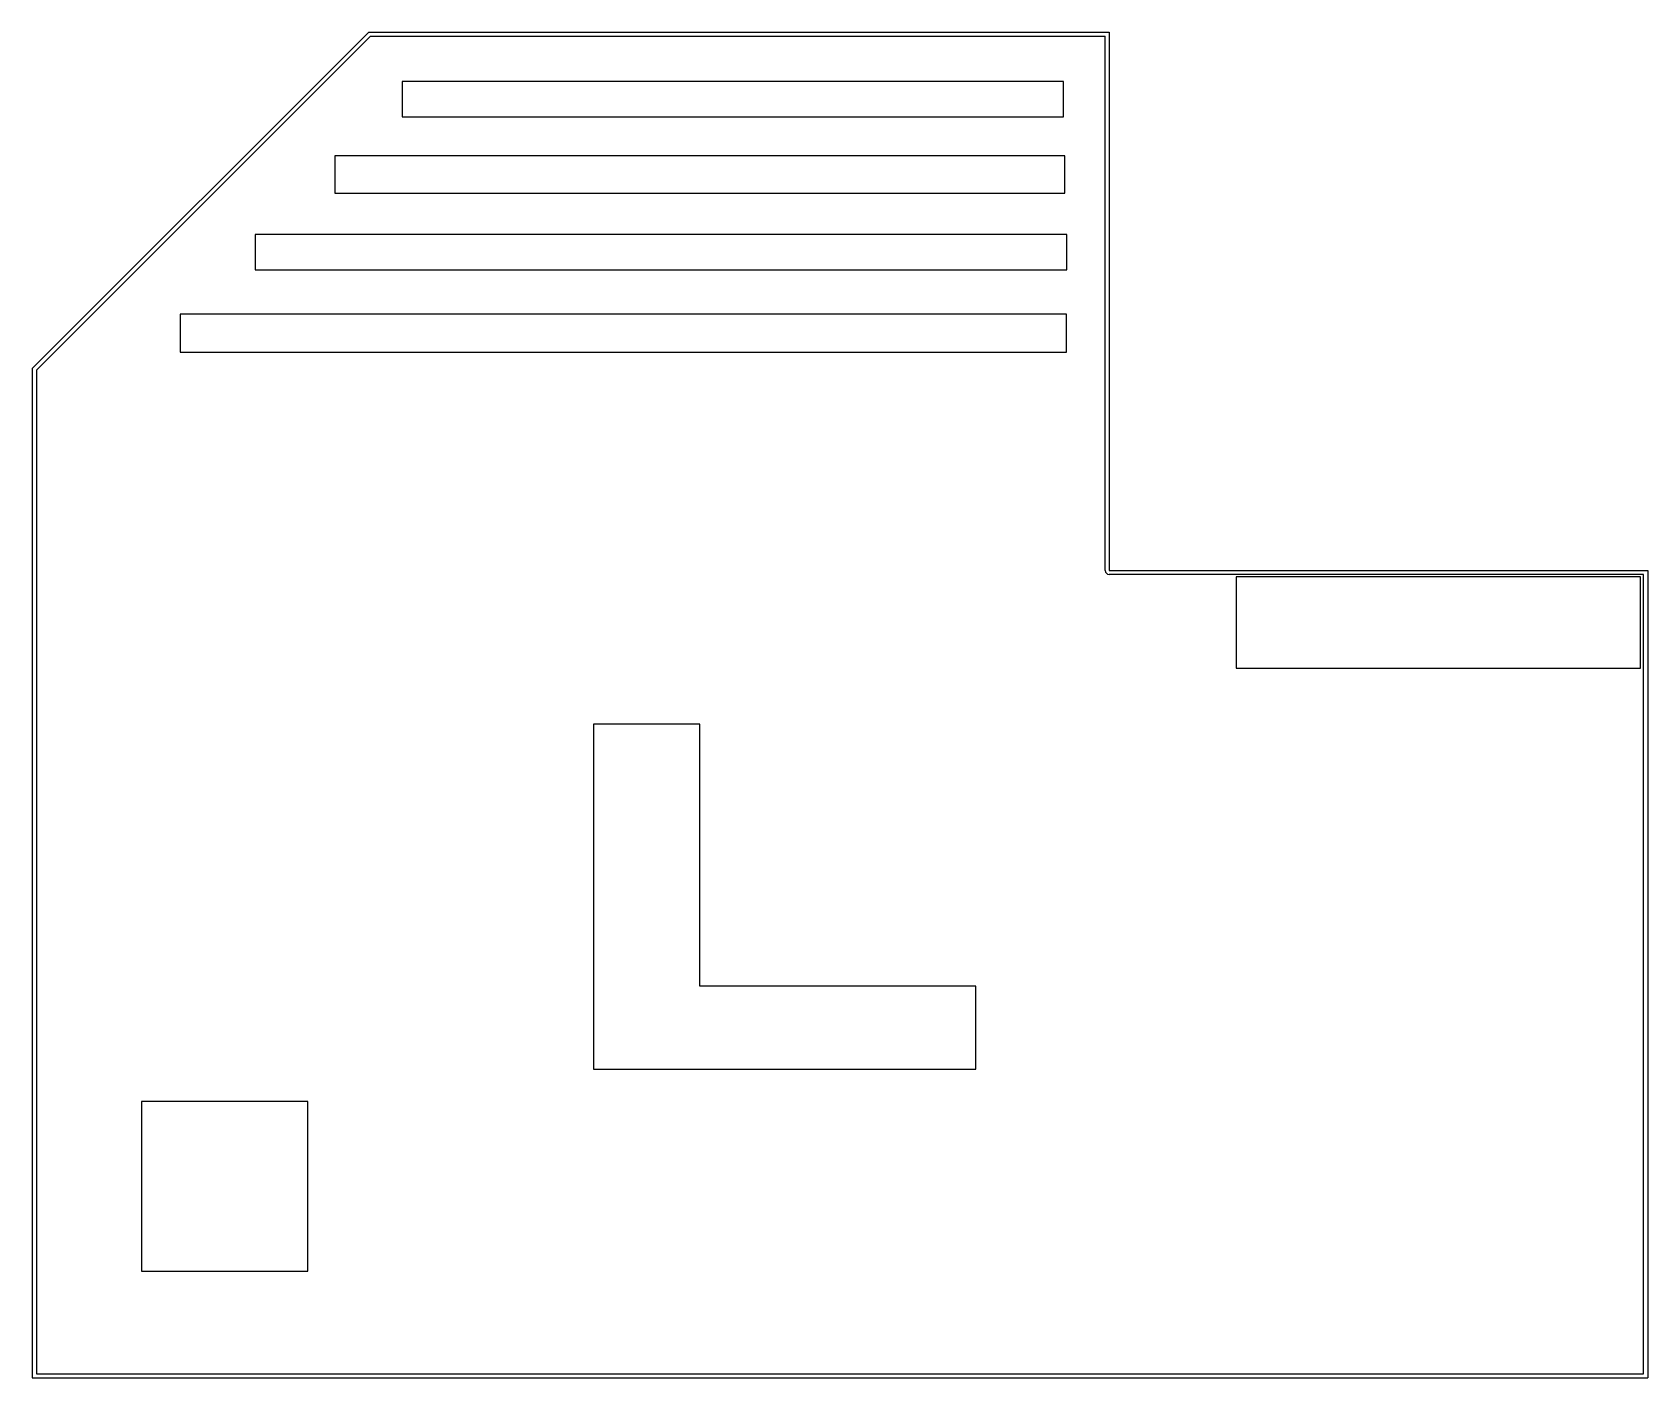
# Model space of a CAD drawing. Header units: millimetres. Extents: x 0 to 120000, y 0 to 100000.
import ezdxf

# ---------------------------------------------------------------- set-up
doc = ezdxf.new("R2010")
doc.units = ezdxf.units.MM
doc.layers.add('Body', color=7, linetype='CONTINUOUS')

msp = doc.modelspace()

# ---------------------------------------------------------------- linework, layer by layer
at = {"layer": 'Body'}
for p, q in [((0, 75000), (25000, 100000)), ((0, 75000, 20000), (25000, 100000, 20000)), ((0, 75000), (25000, 100000)), ((0, 75000, 20000), (25000, 100000, 20000)), ((25124, 99700, 20000), (300, 74876, 20000)), ((25124, 99700, 20000), (300, 74876, 20000)), ((25124, 99700, 200), (300, 74876, 200)), ((25124, 99700, 200), (300, 74876, 200)), ((25000, 100000), (25000, 100000, 20000)), ((25000, 100000), (80000, 100000)), ((25000, 100000, 20000), (80000, 100000, 20000)), ((25000, 100000), (25000, 100000, 20000)), ((25000, 100000), (80000, 100000)), ((25000, 100000, 20000), (80000, 100000, 20000)), ((25124, 99700, 20000), (79700, 99700, 20000)), ((25124, 99700, 20000), (25124, 99700, 200)), ((25124, 99700, 20000), (79700, 99700, 20000)), ((25124, 99700, 200), (79700, 99700, 200)), ((25124, 99700, 20000), (25124, 99700, 200)), ((25124, 99700, 200), (79700, 99700, 200)), ((79700, 60000, 20000), (79700, 99700, 20000)), ((79700, 99700, 20000), (79700, 99700, 200)), ((79700, 60000, 20000), (79700, 99700, 20000)), ((79700, 60000, 200), (79700, 99700, 200)), ((79700, 99700, 20000), (79700, 99700, 200)), ((79700, 60000, 200), (79700, 99700, 200)), ((80000, 100000), (80000, 100000, 20000)), ((80000, 100000), (80000, 100000, 20000)), ((80000, 100000), (80000, 60000)), ((80000, 100000, 20000), (80000, 60000, 20000)), ((80000, 100000), (80000, 60000)), ((80000, 100000, 20000), (80000, 60000, 20000)), ((27471, 96333, 200), (27471, 93710, 200)), ((76597, 96333, 200), (27471, 96333, 200)), ((27471, 96333, 200), (27471, 96333, 5210)), ((27471, 96333, 200), (27471, 93710, 200)), ((27471, 96333, 5210), (27471, 93710, 5210)), ((27471, 96333, 200), (27471, 96333, 5210)), ((76597, 96333, 200), (27471, 96333, 200)), ((76597, 96333, 5210), (27471, 96333, 5210)), ((27471, 96333, 5210), (27471, 93710, 5210)), ((76597, 96333, 5210), (27471, 96333, 5210)), ((76597, 93710, 200), (76597, 96333, 200)), ((76597, 96333, 200), (76597, 96333, 5210)), ((76597, 93710, 200), (76597, 96333, 200)), ((76597, 93710, 5210), (76597, 96333, 5210)), ((76597, 96333, 200), (76597, 96333, 5210)), ((76597, 93710, 5210), (76597, 96333, 5210)), ((27471, 93710, 200), (76597, 93710, 200)), ((27471, 93710, 200), (27471, 93710, 5210)), ((27471, 93710, 200), (27471, 93710, 5210)), ((27471, 93710, 200), (76597, 93710, 200)), ((27471, 93710, 5210), (76597, 93710, 5210)), ((27471, 93710, 5210), (76597, 93710, 5210)), ((76597, 93710, 200), (76597, 93710, 5210)), ((76597, 93710, 200), (76597, 93710, 5210)), ((22482, 90829, 200), (22482, 88051, 200)), ((76699, 90829, 200), (22482, 90829, 200)), ((22482, 90829, 200), (22482, 90829, 5210)), ((22482, 90829, 200), (22482, 88051, 200)), ((22482, 90829, 5210), (22482, 88051, 5210)), ((22482, 90829, 200), (22482, 90829, 5210)), ((76699, 90829, 200), (22482, 90829, 200)), ((76699, 90829, 5210), (22482, 90829, 5210)), ((22482, 90829, 5210), (22482, 88051, 5210)), ((76699, 90829, 5210), (22482, 90829, 5210)), ((76699, 88051, 200), (76699, 90829, 200)), ((76699, 90829, 200), (76699, 90829, 5210)), ((76699, 88051, 200), (76699, 90829, 200)), ((76699, 88051, 5210), (76699, 90829, 5210)), ((76699, 90829, 200), (76699, 90829, 5210)), ((76699, 88051, 5210), (76699, 90829, 5210)), ((22482, 88051, 200), (76699, 88051, 200)), ((22482, 88051, 200), (22482, 88051, 5210)), ((22482, 88051, 200), (22482, 88051, 5210)), ((22482, 88051, 200), (76699, 88051, 200)), ((22482, 88051, 5210), (76699, 88051, 5210)), ((22482, 88051, 5210), (76699, 88051, 5210)), ((76699, 88051, 200), (76699, 88051, 5210)), ((76699, 88051, 200), (76699, 88051, 5210)), ((16566, 84965, 200), (16566, 82341, 200)), ((76854, 84965, 200), (16566, 84965, 200)), ((16566, 84965, 200), (16566, 84965, 5210)), ((16566, 84965, 200), (16566, 82341, 200)), ((16566, 84965, 5210), (16566, 82341, 5210)), ((16566, 84965, 200), (16566, 84965, 5210)), ((76854, 84965, 200), (16566, 84965, 200)), ((76854, 84965, 5210), (16566, 84965, 5210)), ((16566, 84965, 5210), (16566, 82341, 5210)), ((76854, 84965, 5210), (16566, 84965, 5210)), ((76854, 82341, 200), (76854, 84965, 200)), ((76854, 84965, 200), (76854, 84965, 5210)), ((76854, 82341, 200), (76854, 84965, 200)), ((76854, 82341, 5210), (76854, 84965, 5210)), ((76854, 84965, 200), (76854, 84965, 5210)), ((76854, 82341, 5210), (76854, 84965, 5210)), ((16566, 82341, 200), (76854, 82341, 200)), ((16566, 82341, 200), (16566, 82341, 5210)), ((16566, 82341, 200), (16566, 82341, 5210)), ((16566, 82341, 200), (76854, 82341, 200)), ((16566, 82341, 5210), (76854, 82341, 5210)), ((16566, 82341, 5210), (76854, 82341, 5210)), ((76854, 82341, 200), (76854, 82341, 5210)), ((76854, 82341, 200), (76854, 82341, 5210)), ((10986, 79045, 200), (10986, 76216, 200)), ((76830, 79045, 200), (10986, 79045, 200)), ((10986, 79045, 200), (10986, 79045, 5210)), ((10986, 79045, 200), (10986, 76216, 200)), ((10986, 79045, 5210), (10986, 76216, 5210)), ((10986, 79045, 200), (10986, 79045, 5210)), ((76830, 79045, 200), (10986, 79045, 200)), ((76830, 79045, 5210), (10986, 79045, 5210)), ((10986, 79045, 5210), (10986, 76216, 5210)), ((76830, 79045, 5210), (10986, 79045, 5210)), ((76830, 76216, 200), (76830, 79045, 200)), ((76830, 79045, 200), (76830, 79045, 5210)), ((76830, 76216, 200), (76830, 79045, 200)), ((76830, 76216, 5210), (76830, 79045, 5210)), ((76830, 79045, 200), (76830, 79045, 5210)), ((76830, 76216, 5210), (76830, 79045, 5210)), ((10986, 76216, 200), (76830, 76216, 200)), ((10986, 76216, 200), (10986, 76216, 5210)), ((10986, 76216, 200), (10986, 76216, 5210)), ((10986, 76216, 200), (76830, 76216, 200)), ((10986, 76216, 5210), (76830, 76216, 5210)), ((10986, 76216, 5210), (76830, 76216, 5210)), ((76830, 76216, 200), (76830, 76216, 5210)), ((76830, 76216, 200), (76830, 76216, 5210)), ((0, 75000), (0, 75000, 20000)), ((0, 75000), (0, 0)), ((0, 75000, 20000), (0, 0, 20000)), ((0, 75000), (0, 75000, 20000)), ((0, 75000), (0, 0)), ((0, 75000, 20000), (0, 0, 20000)), ((300, 74876, 20000), (300, 300, 20000)), ((300, 74876, 20000), (300, 74876, 200)), ((300, 74876, 20000), (300, 74876, 200)), ((300, 74876, 20000), (300, 300, 20000)), ((300, 74876, 200), (300, 300, 200)), ((300, 74876, 200), (300, 300, 200)), ((79700, 60000, 20000), (79700, 60000, 200)), ((79700, 60000, 20000), (79700, 60000, 200)), ((80000, 60000), (80000, 60000, 20000)), ((80000, 60000), (120000, 60000)), ((80000, 60000, 20000), (120000, 60000, 20000)), ((80000, 60000), (80000, 60000, 20000)), ((80000, 60000), (120000, 60000)), ((80000, 60000, 20000), (120000, 60000, 20000)), ((120000, 60000), (120000, 0)), ((120000, 60000, 20000), (120000, 0, 20000)), ((120000, 60000), (120000, 60000, 20000)), ((120000, 60000), (120000, 60000, 20000)), ((120000, 60000), (120000, 0)), ((120000, 60000, 20000), (120000, 0, 20000)), ((119700, 59700, 20000), (80000, 59700, 20000)), ((80000, 59700, 20000), (80000, 59700, 200)), ((119700, 59700, 20000), (80000, 59700, 20000)), ((119700, 59700, 200), (80000, 59700, 200)), ((80000, 59700, 20000), (80000, 59700, 200)), ((119700, 59700, 200), (80000, 59700, 200)), ((89426, 59531, 200), (89426, 52744, 200)), ((119467, 59531, 200), (89426, 59531, 200)), ((89426, 59531, 200), (89426, 59531, 5210)), ((89426, 59531, 200), (89426, 52744, 200)), ((89426, 59531, 5210), (89426, 52744, 5210)), ((89426, 59531, 200), (89426, 59531, 5210)), ((119467, 59531, 200), (89426, 59531, 200)), ((119467, 59531, 5210), (89426, 59531, 5210)), ((89426, 59531, 5210), (89426, 52744, 5210)), ((119467, 59531, 5210), (89426, 59531, 5210)), ((119467, 52744, 200), (119467, 59531, 200)), ((119467, 59531, 200), (119467, 59531, 5210)), ((119467, 52744, 200), (119467, 59531, 200)), ((119467, 52744, 5210), (119467, 59531, 5210)), ((119467, 59531, 200), (119467, 59531, 5210)), ((119467, 52744, 5210), (119467, 59531, 5210)), ((119700, 300, 20000), (119700, 59700, 20000)), ((119700, 59700, 20000), (119700, 59700, 200)), ((119700, 300, 20000), (119700, 59700, 20000)), ((119700, 300, 200), (119700, 59700, 200)), ((119700, 59700, 20000), (119700, 59700, 200)), ((119700, 300, 200), (119700, 59700, 200)), ((89426, 52744, 200), (119467, 52744, 200)), ((89426, 52744, 200), (89426, 52744, 5210)), ((89426, 52744, 200), (89426, 52744, 5210)), ((89426, 52744, 200), (119467, 52744, 200)), ((89426, 52744, 5210), (119467, 52744, 5210)), ((89426, 52744, 5210), (119467, 52744, 5210)), ((119467, 52744, 200), (119467, 52744, 5210)), ((119467, 52744, 200), (119467, 52744, 5210)), ((49588, 48572, 200), (41688, 48572, 200)), ((41688, 48572, 200), (41688, 22928, 200)), ((41688, 48572, 200), (41688, 48572, 5210)), ((49588, 48572, 200), (41688, 48572, 200)), ((49588, 48572, 5210), (41688, 48572, 5210)), ((41688, 48572, 200), (41688, 48572, 5210)), ((41688, 48572, 200), (41688, 22928, 200)), ((41688, 48572, 5210), (41688, 22928, 5210)), ((41688, 48572, 5210), (41688, 22928, 5210)), ((49588, 48572, 5210), (41688, 48572, 5210)), ((49588, 29110, 200), (49588, 48572, 200)), ((49588, 48572, 200), (49588, 48572, 5210)), ((49588, 29110, 200), (49588, 48572, 200)), ((49588, 29110, 5210), (49588, 48572, 5210)), ((49588, 48572, 200), (49588, 48572, 5210)), ((49588, 29110, 5210), (49588, 48572, 5210)), ((70080, 29110, 200), (49588, 29110, 200)), ((49588, 29110, 200), (49588, 29110, 5210)), ((70080, 29110, 200), (49588, 29110, 200)), ((70080, 29110, 5210), (49588, 29110, 5210)), ((49588, 29110, 200), (49588, 29110, 5210)), ((70080, 29110, 5210), (49588, 29110, 5210)), ((70080, 22928, 200), (70080, 29110, 200)), ((70080, 29110, 200), (70080, 29110, 5210)), ((70080, 22928, 200), (70080, 29110, 200)), ((70080, 22928, 5210), (70080, 29110, 5210)), ((70080, 29110, 200), (70080, 29110, 5210)), ((70080, 22928, 5210), (70080, 29110, 5210)), ((41688, 22928, 200), (70080, 22928, 200)), ((41688, 22928, 200), (41688, 22928, 5210)), ((41688, 22928, 200), (41688, 22928, 5210)), ((41688, 22928, 200), (70080, 22928, 200)), ((41688, 22928, 5210), (70080, 22928, 5210)), ((41688, 22928, 5210), (70080, 22928, 5210)), ((70080, 22928, 200), (70080, 22928, 5210)), ((70080, 22928, 200), (70080, 22928, 5210)), ((20466, 20521, 200), (8102, 20521, 200)), ((8102, 20521, 200), (8102, 7928, 200)), ((8102, 20521, 200), (8102, 20521, 5210)), ((20466, 20521, 200), (8102, 20521, 200)), ((20466, 20521, 5210), (8102, 20521, 5210)), ((8102, 20521, 200), (8102, 20521, 5210)), ((8102, 20521, 200), (8102, 7928, 200)), ((8102, 20521, 5210), (8102, 7928, 5210)), ((20466, 20521, 5210), (8102, 20521, 5210)), ((8102, 20521, 5210), (8102, 7928, 5210)), ((20466, 7928, 200), (20466, 20521, 200)), ((20466, 20521, 200), (20466, 20521, 5210)), ((20466, 7928, 200), (20466, 20521, 200)), ((20466, 7928, 5210), (20466, 20521, 5210)), ((20466, 20521, 200), (20466, 20521, 5210)), ((20466, 7928, 5210), (20466, 20521, 5210)), ((8102, 7928, 200), (20466, 7928, 200)), ((8102, 7928, 200), (8102, 7928, 5210)), ((8102, 7928, 200), (20466, 7928, 200)), ((8102, 7928, 5210), (20466, 7928, 5210)), ((8102, 7928, 200), (8102, 7928, 5210)), ((8102, 7928, 5210), (20466, 7928, 5210)), ((20466, 7928, 200), (20466, 7928, 5210)), ((20466, 7928, 200), (20466, 7928, 5210)), ((0, 0), (120000, 0)), ((0, 0, 20000), (120000, 0, 20000)), ((0, 0), (0, 0, 20000)), ((0, 0), (0, 0, 20000)), ((0, 0), (120000, 0)), ((0, 0, 20000), (120000, 0, 20000)), ((300, 300, 20000), (119700, 300, 20000)), ((300, 300, 20000), (300, 300, 200)), ((300, 300, 20000), (300, 300, 200)), ((300, 300, 20000), (119700, 300, 20000)), ((300, 300, 200), (119700, 300, 200)), ((300, 300, 200), (119700, 300, 200)), ((119700, 300, 20000), (119700, 300, 200)), ((119700, 300, 20000), (119700, 300, 200)), ((120000, 0), (120000, 0, 20000)), ((120000, 0), (120000, 0, 20000))]:
    msp.add_line(p, q, dxfattribs=at)
for centre in [(80000, 60000, 20000), (80000, 60000, 20000), (80000, 60000, 200), (80000, 60000, 200)]:
    msp.add_arc(centre, 300, 180, -90, dxfattribs=at)

doc.saveas('drawing.dxf')
